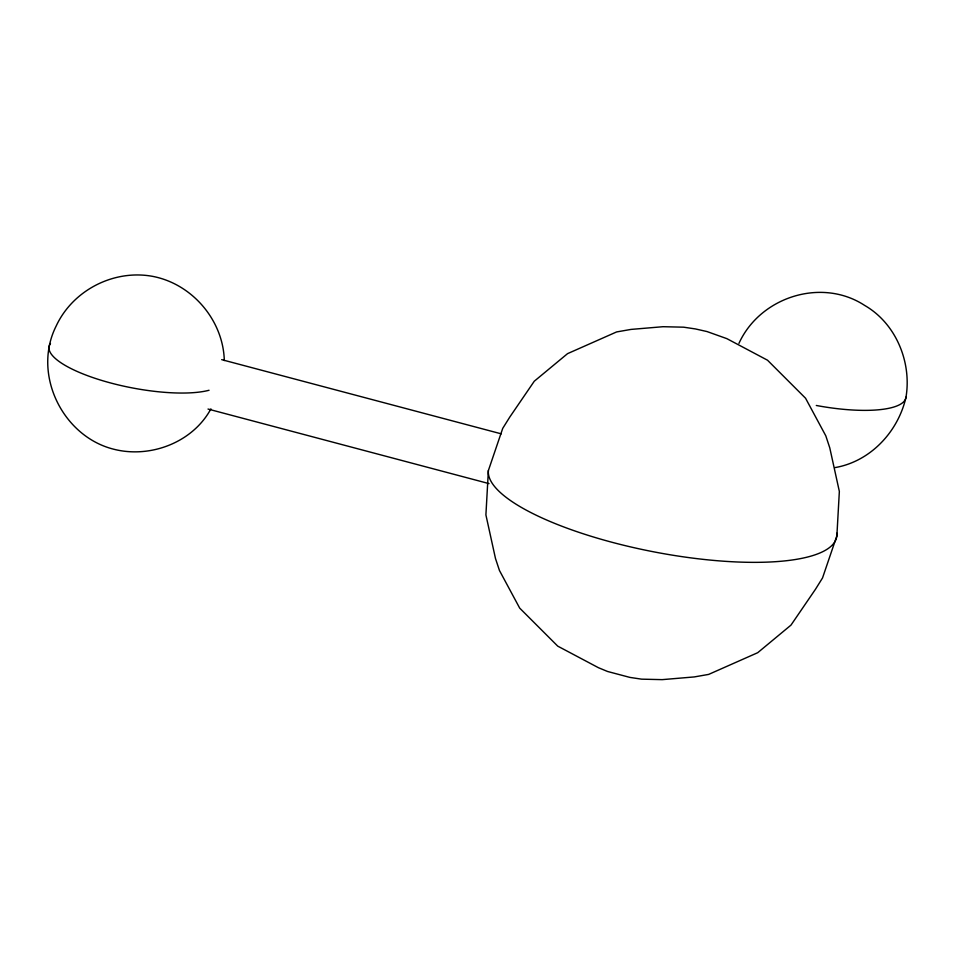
<?xml version="1.0" encoding="UTF-8"?>
<svg xmlns="http://www.w3.org/2000/svg" width="955" height="955" viewBox="0 0 955 955"><rect width="100%" height="100%" fill="white"/><g stroke="black" fill="none" stroke-linecap="round" stroke-linejoin="round"><path stroke-width="1.43" d="M224.306 360.548C223.255 320.212 192.11 283.778 152.478 276.329C113.752 269.238 72.771 290.213 56.154 326.061C31.981 373.954 62.517 436.602 113.931 449.268C150.389 458.531 192.755 442.452 210.912 408.871M488.387 470.529L485.904 514.912L495.478 558.484L499.465 570.517L519.687 608.108L557.744 646.141L598.403 667.688L607.535 671.472L629.906 677.405L641.617 679.16L662.185 679.638L694.261 676.928L708.646 674.409L757.721 652.695L790.979 625.119L815.498 589.235L822.53 577.954L836.878 535.803L839.35 491.431L829.776 447.859L825.8 435.826L805.566 398.235L767.51 360.202L726.851 338.643L706.987 331.552L695.359 328.926L683.637 327.183L663.068 326.706L630.992 329.415L616.608 331.934L567.545 353.648L534.275 381.224L509.755 417.108L502.724 428.377L488.387 470.529A177.32 49.469 11 0 0 661.982 553.375A177.32 49.469 11 0 0 836.902 533.2M834.706 467.652C870.315 461.683 898.213 431.779 906.009 397.101C911.798 362.017 895.874 323.387 864.681 305.433C821.694 277.272 760.132 296.838 738.943 343.382M221.691 359.653L501.268 433.845M208.023 409.05L489.032 483.612M209.05 390.261A88.66 24.735 11 0 1 103.522 380.973A88.66 24.735 11 0 1 50.472 343.466M906.009 397.101A88.66 24.735 11 0 1 816.298 405.469"/></g></svg>
